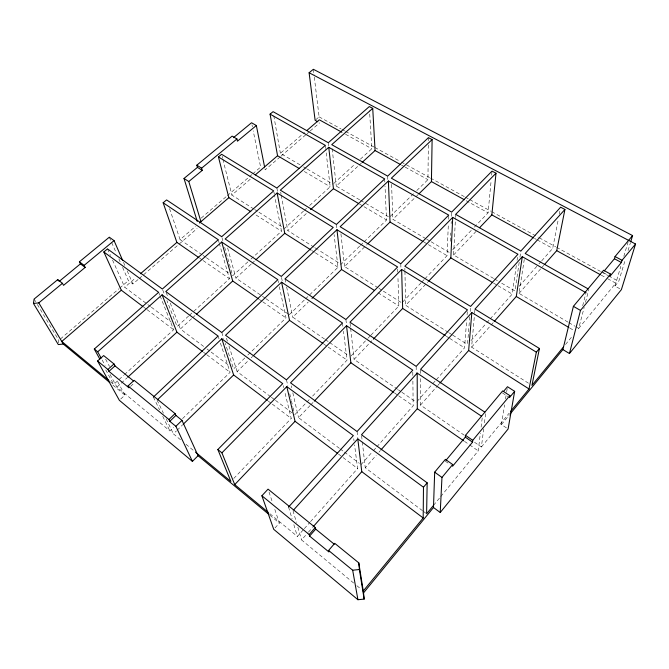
<?xml version="1.0" encoding="UTF-8"?>
<svg xmlns="http://www.w3.org/2000/svg" width="669" height="669" viewBox="0 0 669 669"><rect width="100%" height="100%" fill="white"/><g stroke="black" fill="none" stroke-linecap="round" stroke-linejoin="round"><path stroke-width="0.5" stroke-dasharray="3.35 2.51" d="M464.244 435.193L420.5 405.079L420.575 377.492M420.592 373.402L420.6 369.321M416.804 190.506L427.934 179.668L428.344 144.83M428.394 140.733L428.428 137.663M424.807 278.898L447.051 255.667L448.372 223.429M448.539 219.265L448.707 215.109M450.354 241.292L450.722 232.954M451.149 223.58L451.241 221.489M451.475 216.279L451.659 212.115M493.622 278.455L453.615 254.973L455.455 218.529M455.505 217.492L455.664 214.364M436.322 379.708L464.537 347.872L466.669 320.142M467.062 315.007L467.455 309.872M467.589 343.498L469.763 316.713M470.182 311.562L470.516 307.439M528.443 383.178L471.612 347.136L474.53 314.229M474.614 313.201L474.982 309.086M474.371 227.134L488.077 212.809L491.163 180.27M491.648 175.186L492.033 171.113M440.787 496.507L478.235 450.856L480.359 433.303M481.103 427.106L482.224 417.816M58.512 342.879L58.839 340.337L36.218 302.572M474.538 442.276L481.404 447.001L483.687 428.862M484.456 422.825L485.727 412.748M490.201 318.921L512.211 294.084L516.326 265.476M517.062 260.366L517.505 257.306M519.194 262.298L514.963 290.982L498.957 281.59M519.947 257.18L520.858 251.034M568.014 322.124L519.035 293.373L524.245 259.614M506.433 427.892L501.449 424.564L504.577 404.904M505.547 398.841L506.517 392.778M506.676 391.766L507.478 386.715M541.714 260.801L552.686 248.416L558.314 219.265M559.284 214.239L559.861 211.22M582.682 305.716L586.027 292.721M576.034 326.823L578.71 328.395L584.188 307.347M585.492 302.329L588.887 289.301M619.778 288.732L614.936 286.056L620.849 266.262M623.826 256.302L628.291 241.358M614.936 286.056L618.716 281.432L625.356 259.505M628.066 250.532L630.482 242.563M433.562 505.312L440.135 497.301M481.404 447.001L509.134 413.199M565.514 344.476L572.723 335.687M578.71 328.395L615.789 283.196L606.699 278.187M501.449 424.564L509.377 414.889M353.65 583.042L301.56 539.933L307.723 532.95M308.401 532.173L312.507 527.515M422.465 510.673L365.241 467.731L376.204 455.305M378.947 452.194L380.31 450.647M420.5 405.079L437.008 386.364M437.693 385.587L439.073 384.023M471.612 347.136L493.605 322.199M519.035 293.373L541.647 267.734M542.333 266.956L543.705 265.401M269.891 513.717L297.379 536.471L303.609 529.438M304.303 528.661L309.839 522.405M310.533 521.628L357.614 468.509L354.545 444.86M361.076 464.604L372.725 451.458M373.411 450.689L376.154 447.594M376.839 446.817L413.158 405.84L412.882 380.335M417.046 401.459L432.191 384.374M432.876 383.596L435.628 380.485M470.943 340.646L486.07 323.57M486.764 322.801L489.516 319.698M519.077 286.34L538.286 264.673M538.971 263.895L541.029 261.571M274.984 527.95L279.383 523.091L274.491 508.448M339.4 448.33L298.541 417.673L310.015 405.631M310.725 404.879L313.594 401.877M397.595 389.316L354.093 359.378L371.947 340.646M448.339 332.368L405.648 305.298L427.876 281.975M453.615 254.973L478.126 229.25M233.774 478.444L291.232 418.426L284.685 391.591M294.711 414.797L306.185 402.813M306.895 402.061L309.764 399.067M312.632 396.065L347.052 360.114L343.481 331.247M350.991 356.008L367.423 338.84M368.134 338.096L370.275 335.855M370.994 335.11L398.858 306.009L397.913 276.23M402.562 302.137L421.219 282.653M421.938 281.9L424.087 279.65M452.721 249.738L471.486 230.144M180.488 439.725L173.405 433.863L176.382 430.953M177.126 430.226L182.328 425.141M270.502 396.625L237.119 371.571L248.191 360.75M251.143 357.856L252.623 356.418M324.524 339.024L292.763 317.165L308.284 301.995M378.044 287.787L344.543 266.538L366.921 244.662M425.793 238.649L392.854 219.307L415.106 197.547M415.85 196.828L418.075 194.646M110.034 374.448L116.941 387.125L169.884 430.945L173.606 427.324M182.528 418.635L230.111 372.307L220.352 342.913M244.812 357.982L233.581 368.92L225.302 343.356M247.806 355.063L285.998 317.875L279.349 286.717M289.225 314.731L304.746 299.62M305.49 298.901L338.012 267.232L334.09 234.585M359.671 246.142L341.014 264.305L318.327 249.913M360.415 245.414L363.401 242.504M364.145 241.777L386.531 219.984L385.01 186.107M390.086 216.522L413.835 193.4M120.738 399L124.936 395.111L116.799 379.984M130.53 386.431L134.327 382.919M116.941 387.125L126.934 377.968M203.652 346.458L180.371 328.989L191.919 318.402M192.689 317.7L194.997 315.584M265.158 298.173L235.94 278.061L251.201 264.071M251.962 263.377L255.014 260.576M313.962 247.145L287.787 230.537L306.812 213.102M359.654 199.822L336.273 186.099L358.333 165.879M359.094 165.176L361.377 163.085M110.494 381.79L113.697 384.441L118.304 380.226M119.074 379.524L123.681 375.317M124.451 374.615L173.639 329.7L160.184 296.141M188.641 315.994L177.101 326.531L166.89 300.573M189.411 315.291L229.434 278.747L219.415 243.733M247.915 261.863L232.661 275.804L224.24 245.715M250.967 259.079L281.49 231.215L274.457 194.905M303.534 211.078L284.501 228.455L258.184 211.764M304.295 210.384L306.578 208.302M309.622 205.525L330.168 186.751L325.786 149.496M333.756 183.482L355.063 164.022M360.39 159.155L371.805 148.735L369.539 110.678M122.586 267.391L128.398 280.612L132.914 283.965L138.399 279.241M139.177 278.563L178.322 244.787M179.1 244.11L197.104 228.572M280.177 156.889L265.175 169.834L264.782 167.877M280.972 156.203L306.243 134.394M307.029 133.716L309.404 131.668M310.19 130.99L319.673 122.812M60.419 338.982L118.915 288.757M119.701 288.071L128.398 280.612M201.218 218.086L226.565 196.326M227.36 195.649L248.743 177.285M249.529 176.608L251.912 174.567M252.698 173.89L260.617 167.091L253.2 130.823M315.785 119.726L319.113 116.866L313.978 74.451M150.517 306.578L124.76 287.252L135.69 277.836M202.138 254.797L180.095 239.619L195.54 226.331M253.794 208.979L231.859 195.072L250.557 178.974M300.005 164.817L280.386 153.301L304.52 132.529M602.978 272.442L608.221 275.319M319.113 116.866L341.039 128.908M341.951 129.41L344.694 130.915M345.605 131.417L373.921 146.971M374.832 147.473L400.413 161.522M401.325 162.023L429.64 177.578M430.552 178.079L464.353 196.644M465.264 197.146L468.919 199.153M469.83 199.655L490.837 211.195M491.748 211.697L538.336 237.286M539.247 237.788L555.688 246.811M556.608 247.313L600.453 271.397M601.364 271.898L607.753 275.411M608.673 275.912L618.716 281.432M345.555 134.268L371.805 148.735M401.5 165.101L404.235 166.606M405.146 167.108L427.934 179.668M466.151 200.725L488.077 212.809M534.523 238.407L536.337 239.41M537.249 239.912L552.686 248.416M601.247 275.176L605.788 277.685M303.567 166.907L306.243 168.479M307.138 168.998L332.995 184.176M360.558 200.357L388.438 216.723M426.688 239.168L430.251 241.258M431.137 241.785L449.836 252.757M494.516 278.981L498.071 281.064M568.909 322.642L575.148 326.305M304.311 171.507L330.168 186.751M359.537 204.07L363.133 206.194M364.036 206.721L386.531 219.984M423.887 242.011L427.458 244.118M428.344 244.637L447.051 255.667M493.53 283.071L497.084 285.17M497.979 285.696L512.211 294.084M569.754 328.019L573.325 330.118M254.672 209.539L257.306 211.203M314.84 247.697L317.457 249.361M378.93 288.347L382.451 290.58M383.337 291.14L401.843 302.881M449.208 332.919L451.826 334.584M452.696 335.136L467.506 344.527M256.043 215L281.49 231.215M311.829 250.549L314.447 252.213M315.316 252.773L338.012 267.232M378.01 292.729L398.858 306.009M446.24 336.206L448.849 337.87M449.727 338.43L464.537 347.872M502.335 392.87L507.922 396.491M202.983 255.374L205.525 257.13M206.378 257.707L229.266 273.47M266.019 298.759L288.372 314.146M325.385 339.618L328.814 341.984M329.675 342.57L348.557 355.574M398.448 389.902L401.007 391.666M401.86 392.251L416.361 402.228M199.763 258.226L202.306 259.982M203.15 260.567L229.434 278.747M259.355 299.444L261.93 301.234M262.792 301.828L285.998 317.875M323.871 344.083L327.308 346.458M328.17 347.052L347.052 360.114M394.392 392.854L397.804 395.22M398.657 395.805L413.158 405.84M464.503 441.356L468.793 444.325M469.655 444.918L478.235 450.856M445.295 461.125L450.137 464.562M151.345 307.205L171.289 322.165M206.98 348.95L210.3 351.451M211.136 352.078L229.425 365.801M271.338 397.252L274.675 399.761M275.511 400.388L293.875 414.17M340.228 448.958L343.565 451.458M344.401 452.085L359.412 463.349M423.293 511.292L425.785 513.165M143.735 307.138L146.227 309.019M147.063 309.647L173.639 329.7M203.51 352.237L206.002 354.118M206.83 354.746L230.111 372.307M268.194 401.04L271.489 403.524M272.308 404.143L291.232 418.426M338.43 454.034L357.614 468.509M185.999 444.283L193.859 450.789M356.853 585.693L360.859 589.013M112.936 385.168L124.936 395.111M269.816 515.163L279.383 523.091M34.111 299.06L35.691 301.694M105.735 369.915L113.697 384.441M102.148 359.964L105.1 365.399M105.61 359.186L109.499 366.42M153.368 397.085L159.615 409.896M162.743 416.302L169.884 430.945M157.081 400.104L163.428 413.233M166.155 418.861L173.405 433.863M107.517 248.901L110.46 255.449M112.559 260.124L124.76 287.252M109.306 237.186L115.946 252.288M118.856 258.895L120.102 261.73M123.514 262.348L125.153 266.128M127.21 270.853L132.914 283.965M158.645 292.303L159.799 295.18M162.734 289.995L164.624 294.803M166.163 292.504L168.036 297.304M170.277 303.065L180.371 328.989M169.55 208.644L180.095 239.619M269.022 492.041L272.241 501.691M218.077 336.047L219.056 338.991M221.807 332.535L223.714 338.439M226.473 338.213L227.41 341.157M228.974 346.065L237.119 371.571M288.54 507.018L292.077 518.801M293.842 524.688L297.379 536.471M292.997 510.648L296.426 522.364M297.847 527.239L301.56 539.933M218.27 239.728L219.131 242.73M221.991 237.696L222.836 240.706M227.652 248.007L235.94 278.061M222.133 156.287L222.635 158.269M222.886 159.264L231.859 195.072M283.221 385.628L283.706 387.619M286.466 379.858L287.879 385.846M289.761 393.832L291.174 399.819M291.408 400.823L292.821 406.811M293.055 407.806L293.766 410.799M291.216 385.821L291.676 387.811M292.821 392.787L298.541 417.673M278.07 280.679L278.496 282.694M281.507 277.434L282.343 281.465M251.97 124.777L252.38 126.792M285.027 278.914L285.847 282.945M286.658 286.968L292.763 317.165M273.872 191.878L274.265 193.901M276.882 188.048L277.643 192.087M280.704 192.179L281.08 194.194M281.264 195.206L287.787 230.537M273.78 115.72L280.386 153.301M353.742 438.697L354.01 440.754M342.461 322.993L342.971 327.116M313.351 69.283L313.853 73.423M357.062 431.522L357.815 437.718M345.898 319.506L346.509 324.682M325.301 145.357L325.661 148.459M336.432 224.433L337.017 229.542M328.287 142.723L328.638 145.834M361.62 435.803L362.205 440.955M362.322 441.983L365.241 467.731M350.071 323.244L350.531 327.375M350.648 328.404L354.093 359.378M332.184 148.802L336.273 186.099M340.939 233.857L344.543 266.538M384.683 178.916L384.817 182.001M387.66 176.114L387.828 180.229M391.591 184.368L392.854 219.307M397.687 269.038L397.779 272.124M400.798 263.762L400.932 268.905M404.87 268.277L404.912 270.335M404.937 271.363L405.648 305.298M412.79 372.173L412.84 376.254M416.185 366.369L416.21 372.516"/><path stroke-width="1" d="M363.267 591.003L423.176 517.973L423.477 487.233L427.165 482.826L361.503 434.775L417.188 373.093L481.496 416.21M418.819 193.926L431.43 181.592L432.115 139.604L428.428 137.663L387.66 176.114L331.732 144.663L372.733 108.37L369.296 106.563L328.287 142.723L273.069 111.664L270.075 114.14L277.56 155.735L298.959 168.354M427.165 482.826L426.613 513.784L433.562 505.312M334.257 544.206L315.701 529.12L315.308 527.54L268.052 489.139L261.897 495.762L273.73 529.338L357.932 599.717L364.145 599.098L363.56 592.851L433.487 507.503L434.674 472.172L445.395 459.352L452.679 464.52L452.553 466.285L472.557 442.134L472.749 440.319L509.837 395.596L502.628 390.93L465.499 435.327L465.323 437.158L445.964 460.322M428.595 281.223L450.831 257.899L452.712 217.375L517.948 254.237L470.6 306.41L404.829 266.22L452.712 217.375M433.487 507.503L440.227 512.513L441.966 477.44L452.679 464.52M439.759 383.245L468.651 350.489L471.837 312.565L536.337 352.178L529.02 388.957L510.455 411.586M479.573 227.736L491.832 214.883L496.005 173.204L492.033 171.113L451.659 212.115L391.365 178.197L432.115 139.604M109.733 382.509L63.304 344.042L58.303 344.568L33.45 303.433L34.111 299.06L57.735 279.625L62.443 283.313L63.547 285.345L85.155 267.433L84.127 265.367L79.402 261.788L109.306 237.186L114.056 240.614L122.686 260.458M494.291 321.421L516.284 296.492L522.288 256.695L586.027 292.721M509.837 395.596L509.51 397.528L514.653 391.332L507.478 386.715L503.623 391.332M514.653 391.332L508.097 429.005L440.227 512.513M544.39 264.623L556.717 250.641L564.929 209.456L560.639 207.198L520.858 251.034L455.664 214.364L496.005 173.204M522.288 256.695L474.982 309.086L539.44 348.474L531.939 385.394L563.549 346.877M510.037 414.078L562.888 349.569L573.4 306.335L603.58 270.259L610.596 274.106L609.969 276.28L621.392 262.491L622.045 260.3L635.55 244.018L309.111 72.77L313.351 69.283L632.59 235.58L630.783 241.568M562.888 349.569L569.444 353.533L580.475 310.424L610.596 274.106M604.249 270.92L614.426 258.744L615.054 256.545L632.59 235.58M635.55 244.018L621.392 289.627L569.444 353.533M536.337 352.178L539.44 348.474M261.897 495.762L309.162 534.523L309.58 536.078L328.947 551.975L328.596 550.462L334.734 543.328L358.793 562.872L363.56 592.851M309.58 536.078L315.701 529.12M313.192 526.737L361.778 471.653L357.79 438.881L293.699 509.878M380.996 449.869L417.305 408.709L417.188 373.093M309.162 534.523L315.308 527.54M471.837 312.565L420.6 369.321L484.858 412.171M564.929 209.456L525.19 253.476L587.976 288.791M288.54 507.018L353.349 435.611L286.8 386.632L221.916 452.838L234.727 484.615L268.286 512.395M234.727 484.615L295.062 421.311L286.8 386.632M314.313 401.124L350.874 362.757L346.517 325.711L290.53 382.835L357.062 431.522L412.773 370.133L346.517 325.711M373.377 339.15L402.654 308.434L401.651 269.465L467.455 309.872L416.185 366.369L349.954 322.207L401.651 269.465M195.44 452.093L230.897 481.446L217.851 449.535L282.736 383.638L221.807 338.798L157.834 399.393M97.582 360.992L119.341 400.296L192.421 461.384L198.057 455.706L181.993 420.366L175.905 415.416L175.061 413.584L134.135 380.327L128.022 385.963L129.008 387.836L108.938 371.362L107.901 369.455L97.582 360.992L103.662 355.574L113.989 363.961L115.001 365.884L133.482 380.912M183.072 424.414L233.64 374.966L221.807 338.798M253.359 355.691L289.535 320.326L281.582 282.176L225.537 335.269L286.466 379.858L342.461 322.993L281.582 282.176M311.98 298.382L341.533 269.482L336.959 229.735L285.027 278.914L345.898 319.506L397.62 266.99L336.959 229.735M367.666 243.934L390.044 222.058L388.388 181.015L448.707 215.109L400.798 263.762L340.153 226.707L388.388 181.015M192.421 461.384L175.88 426.32L181.993 420.366M175.88 426.32L169.801 421.328L168.931 419.513L175.061 413.584M169.801 421.328L175.905 415.416M153.368 397.085L218.077 336.047L162.082 294.828L97.707 351.81L101.161 358.149M127.704 377.257L176.909 332.167L162.082 294.828M196.535 314.171L232.712 281.013L221.715 242.036L165.787 291.55L221.807 332.535L277.852 279.675L221.715 242.036M255.775 259.873L284.768 233.305L277.133 192.99L225.16 238.992L281.298 276.422L333.229 227.443L277.133 192.99M310.617 209.614L333.446 188.683L328.747 147.305L280.336 190.155L336.432 224.433L384.683 178.916L328.747 147.305M362.138 162.391L375.075 150.533L372.733 108.37M107.901 369.455L113.989 363.961M108.938 371.362L115.001 365.884M99.765 359.027L94.296 349.042L158.645 292.303L103.829 251.954L107.517 248.901L162.358 289.033L218.27 239.728L163.152 202.774L166.589 199.931L221.715 236.692L273.68 190.874L218.437 156.947L221.64 154.296L276.882 188.048L325.301 145.357L270.075 114.14M103.829 251.954L121.315 290.212L61.774 341.466L108.896 380.469M140.448 273.746L176.875 242.395L163.152 202.774M199.395 223.003L228.848 197.664L218.437 156.947M255.24 174.944L277.56 155.735M306.854 130.522L319.305 119.801L341.934 132.27M33.45 303.433L38.802 302.873L62.443 283.313M84.127 265.367L114.056 240.614M202.239 170.378L201.62 168.178L236.943 138.96L232.143 136.108L196.828 165.168L197.455 167.367L202.239 170.378L188.783 181.533L200.943 221.682M233.448 137.689L251.552 122.762L256.344 125.529L237.445 141.192L236.943 138.96M59.65 281.005L80.439 263.862L85.155 267.433M197.263 221.489L184.008 178.456L197.455 167.367M328.596 550.462L352.663 570.205L359.404 569.528L364.145 599.098M615.054 256.545L622.045 260.3M614.426 258.744L621.392 262.491M375.075 150.533L400.589 164.599M431.43 181.592L464.319 199.722M491.832 214.883L533.611 237.905M556.717 250.641L600.336 274.683M317.85 121.8L315.124 120.295L309.111 72.77M573.4 306.335L580.475 310.424M333.446 188.683L358.634 203.543M390.044 222.058L423 241.492M450.831 257.899L492.635 282.544M516.284 296.492L568.867 327.492M196.828 165.168L201.62 168.178M228.848 197.664L250.775 211.638M284.768 233.305L310.951 249.989M341.533 269.482L374.54 290.513M402.654 308.434L445.362 335.646M468.651 350.489L529.02 388.957M184.008 178.456L188.783 181.533M465.499 435.327L472.749 440.319M465.323 437.158L472.557 442.134M176.875 242.395L198.91 257.64M232.712 281.013L258.493 298.851M289.535 320.326L323.018 343.49M350.874 362.757L393.539 392.268M417.305 408.709L463.65 440.762M434.674 472.172L441.966 477.44M357.79 438.881L423.477 487.233M121.315 290.212L142.907 306.511M176.909 332.167L202.674 351.61M233.64 374.966L267.374 400.422M295.062 421.311L337.594 453.406M361.778 471.653L423.176 517.973M94.296 349.042L97.707 351.81M217.851 449.535L221.916 452.838M128.022 385.963L168.931 419.513M198.057 455.706L269.013 514.503M38.802 302.873L63.304 344.042M57.735 279.625L58.479 280.98M79.402 261.788L80.439 263.862M256.344 125.529L264.589 166.899M352.663 570.205L357.932 599.717M358.793 562.872L359.404 569.528"/></g></svg>
